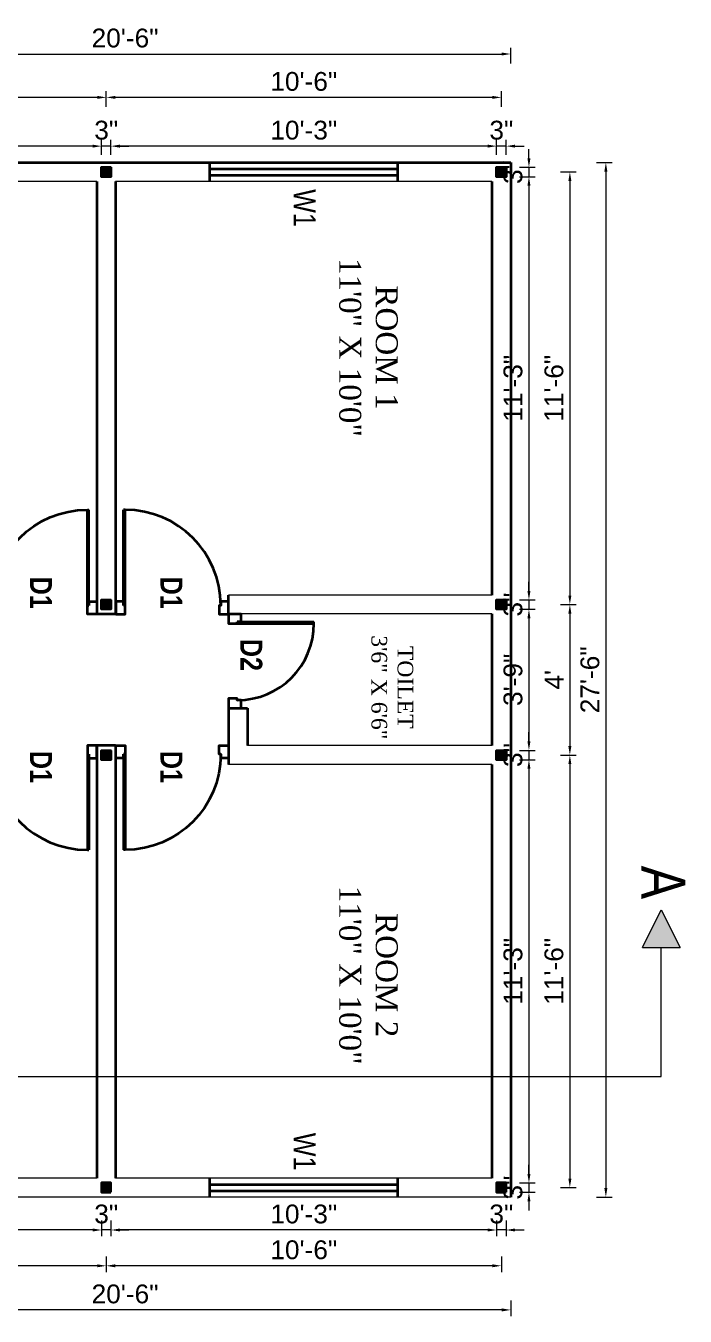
# Model space of a CAD drawing. Header units: inches. Extents: x 94889 to 364662, y -10661 to -3947.
# Drawn here: x 108711.8 to 108922.1, y -7924.2 to -7512.5 of the extents above; entities that cross this region are included whole.
import ezdxf

# ---------------------------------------------------------------- set-up
doc = ezdxf.new("R2010")
doc.units = ezdxf.units.IN
doc.header["$LTSCALE"] = 2
doc.header["$MEASUREMENT"] = 0
doc.header["$PDMODE"] = 34
doc.layers.get('0').update_dxf_attribs({"linetype": 'CONTINUOUS'})
doc.layers.get('DEFPOINTS').update_dxf_attribs({"color": 141, "linetype": 'CONTINUOUS'})
for name, color, linetype, lineweight in [('dimension', 160, 'CONTINUOUS', 15), ('door', 20, 'CONTINUOUS', 35), ('steps', 253, 'CONTINUOUS', 20)]:
    doc.layers.add(name, color=color, linetype=linetype, lineweight=lineweight)
doc.styles.add('Lettring Text', font='arial.ttf')
doc.styles.get("Standard").update_dxf_attribs({"font": 'ARIALN.TTF'})
doc.dimstyles.new('Copy of Standard', dxfattribs={"dimtxt": 6, "dimasz": 2.875, "dimexe": 2, "dimexo": 4, "dimgap": 2, "dimtad": 1, "dimdec": 0, "dimrnd": 1, "dimzin": 0, "dimdsep": 46, "dimlunit": 4, "dimtxsty": 'Lettring Text', "dimcen": 0.1, "dimclrd": 7, "dimclre": 7, "dimclrt": 7, "dimazin": 0, "dimtfac": 0.645, "dimtdec": 0, "dimtmove": 1, "dimatfit": 0, "dimfxl": 3, "dimfxlon": 1, "dimtfillclr": 256, "dimtolj": 1, "dimtzin": 0, "dimlwd": -1, "dimlwe": -1, "dimarcsym": 2})

# ---------------------------------------------------------------- blocks, each defined once
blk = doc.blocks.new("2.5' DOOR")
at = {"layer": 'door', "ltscale": 0.5}
for p, q in [((104171.42, -7702.85), (104171.42, -7678.35)), ((104171.92, -7678.35), (104171.42, -7678.35)), ((104171.92, -7702.85), (104171.92, -7678.35)), ((104171.42, -7701.6), (104171.42, -7702.85)), ((104171.92, -7702.85), (104171.42, -7702.85))]:
    blk.add_line(p, q, dxfattribs=at)
for points in [[(104171.42, -7701.6), (104168.92, -7701.6), (104168.92, -7705.6), (104171.92, -7705.6), (104171.92, -7702.85)], [(104196.42, -7701.6), (104196.42, -7702.85), (104195.92, -7702.85), (104195.92, -7705.6), (104198.92, -7705.6), (104198.92, -7701.6), (104196.42, -7701.6)]]:
    blk.add_lwpolyline(points, dxfattribs=at)
blk.add_arc((104171.92, -7702.85), 24.5, 0, 90, dxfattribs=at)
blk = doc.blocks.new("3' SINGLE DOOR")
at = {"layer": 'door', "ltscale": 0.5}
for p, q in [((104171.42, -7702.85), (104171.42, -7672.35)), ((104171.92, -7672.35), (104171.42, -7672.35)), ((104171.92, -7702.85), (104171.92, -7672.35)), ((104171.42, -7701.6), (104171.42, -7702.85)), ((104171.92, -7702.85), (104171.42, -7702.85))]:
    blk.add_line(p, q, dxfattribs=at)
for points in [[(104171.42, -7701.6), (104168.92, -7701.6), (104168.92, -7705.6), (104171.92, -7705.6), (104171.92, -7702.85)], [(104202.42, -7701.6), (104202.42, -7702.85), (104201.92, -7702.85), (104201.92, -7705.6), (104204.92, -7705.6), (104204.92, -7701.6), (104202.42, -7701.6)]]:
    blk.add_lwpolyline(points, dxfattribs=at)
blk.add_arc((104171.92, -7702.85), 30.5, 0, 90, dxfattribs=at)
blk = doc.blocks.new('*D753')
at = {"layer": 'DEFPOINTS', "color": 0, "ltscale": 0.3, "transparency": 16777216}
for p in [(108864.94, -7557.65), (108864.94, -7560.65), (108872.24, -7560.65)]:
    blk.add_point(p, dxfattribs=at)
at = {"layer": 'steps', "color": 7, "ltscale": 0.3, "transparency": 16777216}
for p, q in [((108872.24, -7554.78), (108872.24, -7551.9)), ((108869.24, -7557.65), (108874.24, -7557.65)), ((108872.24, -7557.65), (108872.24, -7560.65)), ((108869.24, -7560.65), (108874.24, -7560.65)), ((108872.24, -7563.53), (108872.24, -7566.4))]:
    blk.add_line(p, q, dxfattribs=at)
for points in [[(108871.76, -7554.78), (108872.72, -7554.78), (108872.24, -7557.65)], [(108871.76, -7563.53), (108872.72, -7563.53), (108872.24, -7560.65)]]:
    blk.add_solid(points, dxfattribs=at)
at = {"layer": 'steps', "color": 7, "ltscale": 0.3, "transparency": 16777216, "insert": (108867.17, -7559.15), "char_height": 6, "attachment_point": 5, "rotation": 90, "style": 'Lettring Text'}
blk.add_mtext('\\A1;3"', dxfattribs=at)
blk = doc.blocks.new('*D754')
at = {"layer": 'DEFPOINTS', "color": 0, "ltscale": 0.5, "transparency": 16777216}
for p in [(108864.94, -7560.65), (108864.94, -7695.65), (108872.24, -7695.65)]:
    blk.add_point(p, dxfattribs=at)
at = {"layer": 'steps', "color": 7, "ltscale": 0.5, "transparency": 16777216}
for p, q in [((108869.24, -7560.65), (108874.24, -7560.65)), ((108872.24, -7563.53), (108872.24, -7692.78)), ((108869.24, -7695.65), (108874.24, -7695.65))]:
    blk.add_line(p, q, dxfattribs=at)
for points in [[(108871.76, -7563.53), (108872.72, -7563.53), (108872.24, -7560.65)], [(108871.76, -7692.78), (108872.72, -7692.78), (108872.24, -7695.65)]]:
    blk.add_solid(points, dxfattribs=at)
at = {"layer": 'steps', "color": 7, "ltscale": 0.5, "transparency": 16777216, "insert": (108867.17, -7628.15), "char_height": 6, "attachment_point": 5, "rotation": 90, "style": 'Lettring Text'}
blk.add_mtext('\\A1;11\'-3"', dxfattribs=at)
blk = doc.blocks.new('*D755')
at = {"layer": 'DEFPOINTS', "color": 0, "ltscale": 0.5, "transparency": 16777216}
for p in [(108864.94, -7695.65), (108864.94, -7698.65), (108872.24, -7698.65)]:
    blk.add_point(p, dxfattribs=at)
at = {"layer": 'steps', "color": 7, "ltscale": 0.5, "transparency": 16777216}
for p, q in [((108872.24, -7692.78), (108872.24, -7689.9)), ((108869.24, -7695.65), (108874.24, -7695.65)), ((108872.24, -7695.65), (108872.24, -7698.65)), ((108869.24, -7698.65), (108874.24, -7698.65)), ((108872.24, -7701.53), (108872.24, -7704.4))]:
    blk.add_line(p, q, dxfattribs=at)
for points in [[(108871.76, -7692.78), (108872.72, -7692.78), (108872.24, -7695.65)], [(108871.76, -7701.53), (108872.72, -7701.53), (108872.24, -7698.65)]]:
    blk.add_solid(points, dxfattribs=at)
at = {"layer": 'steps', "color": 7, "ltscale": 0.5, "transparency": 16777216, "insert": (108867.17, -7697.15), "char_height": 6, "attachment_point": 5, "rotation": 90, "style": 'Lettring Text'}
blk.add_mtext('\\A1;3"', dxfattribs=at)
blk = doc.blocks.new('*D756')
at = {"layer": 'DEFPOINTS', "color": 0, "ltscale": 0.5, "transparency": 16777216}
for p in [(108864.94, -7698.65), (108864.94, -7743.65), (108872.24, -7743.65)]:
    blk.add_point(p, dxfattribs=at)
at = {"layer": 'steps', "color": 7, "ltscale": 0.5, "transparency": 16777216}
for p, q in [((108869.24, -7698.65), (108874.24, -7698.65)), ((108872.24, -7701.53), (108872.24, -7740.78)), ((108869.24, -7743.65), (108874.24, -7743.65))]:
    blk.add_line(p, q, dxfattribs=at)
for points in [[(108871.76, -7701.53), (108872.72, -7701.53), (108872.24, -7698.65)], [(108871.76, -7740.78), (108872.72, -7740.78), (108872.24, -7743.65)]]:
    blk.add_solid(points, dxfattribs=at)
at = {"layer": 'steps', "color": 7, "ltscale": 0.5, "transparency": 16777216, "insert": (108867.17, -7721.15), "char_height": 6, "attachment_point": 5, "rotation": 90, "style": 'Lettring Text'}
blk.add_mtext('\\A1;3\'-9"', dxfattribs=at)
blk = doc.blocks.new('*D757')
at = {"layer": 'DEFPOINTS', "color": 0, "ltscale": 0.5, "transparency": 16777216}
for p in [(108864.94, -7743.65), (108864.94, -7746.65), (108872.24, -7746.65)]:
    blk.add_point(p, dxfattribs=at)
at = {"layer": 'steps', "color": 7, "ltscale": 0.5, "transparency": 16777216}
for p, q in [((108872.24, -7740.78), (108872.24, -7737.9)), ((108869.24, -7743.65), (108874.24, -7743.65)), ((108869.24, -7746.65), (108874.24, -7746.65)), ((108872.24, -7743.65), (108872.24, -7746.65)), ((108872.24, -7749.53), (108872.24, -7752.4))]:
    blk.add_line(p, q, dxfattribs=at)
for points in [[(108871.76, -7740.78), (108872.72, -7740.78), (108872.24, -7743.65)], [(108871.76, -7749.53), (108872.72, -7749.53), (108872.24, -7746.65)]]:
    blk.add_solid(points, dxfattribs=at)
at = {"layer": 'steps', "color": 7, "ltscale": 0.5, "transparency": 16777216, "insert": (108867.17, -7745.15), "char_height": 6, "attachment_point": 5, "rotation": 90, "style": 'Lettring Text'}
blk.add_mtext('\\A1;3"', dxfattribs=at)
blk = doc.blocks.new('*D758')
at = {"layer": 'DEFPOINTS', "color": 0, "ltscale": 0.5, "transparency": 16777216}
for p in [(108864.94, -7746.65), (108864.94, -7881.65), (108872.24, -7881.65)]:
    blk.add_point(p, dxfattribs=at)
at = {"layer": 'steps', "color": 7, "ltscale": 0.5, "transparency": 16777216}
for p, q in [((108869.24, -7746.65), (108874.24, -7746.65)), ((108872.24, -7749.53), (108872.24, -7878.78)), ((108869.24, -7881.65), (108874.24, -7881.65))]:
    blk.add_line(p, q, dxfattribs=at)
for points in [[(108871.76, -7749.53), (108872.72, -7749.53), (108872.24, -7746.65)], [(108871.76, -7878.78), (108872.72, -7878.78), (108872.24, -7881.65)]]:
    blk.add_solid(points, dxfattribs=at)
at = {"layer": 'steps', "color": 7, "ltscale": 0.5, "transparency": 16777216, "insert": (108867.17, -7814.15), "char_height": 6, "attachment_point": 5, "rotation": 90, "style": 'Lettring Text'}
blk.add_mtext('\\A1;11\'-3"', dxfattribs=at)
blk = doc.blocks.new('*D759')
at = {"layer": 'DEFPOINTS', "color": 0, "ltscale": 0.5, "transparency": 16777216}
for p in [(108864.94, -7881.65), (108864.94, -7884.65), (108872.24, -7884.65)]:
    blk.add_point(p, dxfattribs=at)
at = {"layer": 'steps', "color": 7, "ltscale": 0.5, "transparency": 16777216}
for p, q in [((108872.24, -7878.78), (108872.24, -7875.9)), ((108869.24, -7881.65), (108874.24, -7881.65)), ((108872.24, -7881.65), (108872.24, -7884.65)), ((108869.24, -7884.65), (108874.24, -7884.65)), ((108872.24, -7887.53), (108872.24, -7890.4))]:
    blk.add_line(p, q, dxfattribs=at)
for points in [[(108871.76, -7878.78), (108872.72, -7878.78), (108872.24, -7881.65)], [(108871.76, -7887.53), (108872.72, -7887.53), (108872.24, -7884.65)]]:
    blk.add_solid(points, dxfattribs=at)
at = {"layer": 'steps', "color": 7, "ltscale": 0.5, "transparency": 16777216, "insert": (108867.17, -7883.15), "char_height": 6, "attachment_point": 5, "rotation": 90, "style": 'Lettring Text'}
blk.add_mtext('\\A1;3"', dxfattribs=at)
blk = doc.blocks.new('*D760')
at = {"layer": 'DEFPOINTS', "color": 0, "ltscale": 0.5, "transparency": 16777216}
for p in [(108863.44, -7559.15), (108863.44, -7697.15), (108885.29, -7697.15)]:
    blk.add_point(p, dxfattribs=at)
at = {"layer": 'steps', "color": 7, "ltscale": 0.5, "transparency": 16777216}
for p, q in [((108882.29, -7559.15), (108887.29, -7559.15)), ((108885.29, -7562.03), (108885.29, -7694.28)), ((108882.29, -7697.15), (108887.29, -7697.15))]:
    blk.add_line(p, q, dxfattribs=at)
for points in [[(108884.81, -7562.03), (108885.77, -7562.03), (108885.29, -7559.15)], [(108884.81, -7694.28), (108885.77, -7694.28), (108885.29, -7697.15)]]:
    blk.add_solid(points, dxfattribs=at)
at = {"layer": 'steps', "color": 7, "ltscale": 0.5, "transparency": 16777216, "insert": (108880.23, -7628.15), "char_height": 6, "attachment_point": 5, "rotation": 90, "style": 'Lettring Text'}
blk.add_mtext('\\A1;11\'-6"', dxfattribs=at)
blk = doc.blocks.new('*D761')
at = {"layer": 'DEFPOINTS', "color": 0, "ltscale": 0.5, "transparency": 16777216}
for p in [(108863.44, -7697.15), (108863.44, -7745.15), (108885.29, -7745.15)]:
    blk.add_point(p, dxfattribs=at)
at = {"layer": 'steps', "color": 7, "ltscale": 0.5, "transparency": 16777216}
for p, q in [((108882.29, -7697.15), (108887.29, -7697.15)), ((108885.29, -7700.03), (108885.29, -7742.28)), ((108882.29, -7745.15), (108887.29, -7745.15))]:
    blk.add_line(p, q, dxfattribs=at)
for points in [[(108884.81, -7700.03), (108885.77, -7700.03), (108885.29, -7697.15)], [(108884.81, -7742.28), (108885.77, -7742.28), (108885.29, -7745.15)]]:
    blk.add_solid(points, dxfattribs=at)
at = {"layer": 'steps', "color": 7, "ltscale": 0.5, "transparency": 16777216, "insert": (108880.29, -7721.15), "char_height": 6, "attachment_point": 5, "rotation": 90, "style": 'Lettring Text'}
blk.add_mtext("\\A1;4'", dxfattribs=at)
blk = doc.blocks.new('*D762')
at = {"layer": 'DEFPOINTS', "color": 0, "ltscale": 0.5, "transparency": 16777216}
for p in [(108863.44, -7745.15), (108863.44, -7883.15), (108885.29, -7883.15)]:
    blk.add_point(p, dxfattribs=at)
at = {"layer": 'steps', "color": 7, "ltscale": 0.5, "transparency": 16777216}
for p, q in [((108882.29, -7745.15), (108887.29, -7745.15)), ((108885.29, -7748.03), (108885.29, -7880.28)), ((108882.29, -7883.15), (108887.29, -7883.15))]:
    blk.add_line(p, q, dxfattribs=at)
for points in [[(108884.81, -7748.03), (108885.77, -7748.03), (108885.29, -7745.15)], [(108884.81, -7880.28), (108885.77, -7880.28), (108885.29, -7883.15)]]:
    blk.add_solid(points, dxfattribs=at)
at = {"layer": 'steps', "color": 7, "ltscale": 0.5, "transparency": 16777216, "insert": (108880.23, -7814.15), "char_height": 6, "attachment_point": 5, "rotation": 90, "style": 'Lettring Text'}
blk.add_mtext('\\A1;11\'-6"', dxfattribs=at)
blk = doc.blocks.new('*D763')
at = {"layer": 'DEFPOINTS', "color": 0, "ltscale": 0.5, "transparency": 16777216}
for p in [(108866.44, -7556.15), (108866.44, -7886.15), (108896.77, -7886.15)]:
    blk.add_point(p, dxfattribs=at)
at = {"layer": 'steps', "color": 7, "ltscale": 0.5, "transparency": 16777216}
for p, q in [((108893.77, -7556.15), (108898.77, -7556.15)), ((108896.77, -7559.03), (108896.77, -7883.28)), ((108893.77, -7886.15), (108898.77, -7886.15))]:
    blk.add_line(p, q, dxfattribs=at)
for points in [[(108896.29, -7559.03), (108897.25, -7559.03), (108896.77, -7556.15)], [(108896.29, -7883.28), (108897.25, -7883.28), (108896.77, -7886.15)]]:
    blk.add_solid(points, dxfattribs=at)
at = {"layer": 'steps', "color": 7, "ltscale": 0.5, "transparency": 16777216, "insert": (108891.71, -7721.15), "char_height": 6, "attachment_point": 5, "rotation": 90, "style": 'Lettring Text'}
blk.add_mtext('\\A1;27\'-6"', dxfattribs=at)
blk = doc.blocks.new('*D775')
at = {"layer": 'DEFPOINTS', "color": 0, "ltscale": 0.3, "transparency": 16777216}
for p in [(108861.94, -7550.9), (108861.94, -7557.65), (108864.94, -7557.65)]:
    blk.add_point(p, dxfattribs=at)
at = {"layer": 'steps', "color": 7, "ltscale": 0.3, "transparency": 16777216}
for p, q in [((108861.94, -7553.65), (108861.94, -7548.9)), ((108864.94, -7553.65), (108864.94, -7548.9)), ((108859.07, -7550.9), (108856.19, -7550.9)), ((108864.94, -7550.9), (108861.94, -7550.9)), ((108867.82, -7550.9), (108870.69, -7550.9))]:
    blk.add_line(p, q, dxfattribs=at)
for points in [[(108859.07, -7550.42), (108859.07, -7551.38), (108861.94, -7550.9)], [(108867.82, -7550.42), (108867.82, -7551.38), (108864.94, -7550.9)]]:
    blk.add_solid(points, dxfattribs=at)
at = {"layer": 'steps', "color": 7, "ltscale": 0.3, "transparency": 16777216, "insert": (108863.44, -7545.84), "char_height": 6, "attachment_point": 5, "style": 'Lettring Text'}
blk.add_mtext('\\A1;3"', dxfattribs=at)
blk = doc.blocks.new('*D776')
at = {"layer": 'DEFPOINTS', "color": 0, "ltscale": 0.5, "transparency": 16777216}
for p in [(108738.94, -7550.9), (108738.94, -7557.65), (108861.94, -7557.65)]:
    blk.add_point(p, dxfattribs=at)
at = {"layer": 'steps', "color": 7, "ltscale": 0.5, "transparency": 16777216}
for p, q in [((108738.94, -7553.65), (108738.94, -7548.9)), ((108861.94, -7553.65), (108861.94, -7548.9)), ((108859.07, -7550.9), (108741.82, -7550.9))]:
    blk.add_line(p, q, dxfattribs=at)
for points in [[(108741.82, -7550.42), (108741.82, -7551.38), (108738.94, -7550.9)], [(108859.07, -7550.42), (108859.07, -7551.38), (108861.94, -7550.9)]]:
    blk.add_solid(points, dxfattribs=at)
at = {"layer": 'steps', "color": 7, "ltscale": 0.5, "transparency": 16777216, "insert": (108800.44, -7545.84), "char_height": 6, "attachment_point": 5, "style": 'Lettring Text'}
blk.add_mtext('\\A1;10\'-3"', dxfattribs=at)
blk = doc.blocks.new('*D777')
at = {"layer": 'DEFPOINTS', "color": 0, "ltscale": 0.5, "transparency": 16777216}
for p in [(108735.94, -7550.9), (108735.94, -7557.65), (108738.94, -7557.65)]:
    blk.add_point(p, dxfattribs=at)
at = {"layer": 'steps', "color": 7, "ltscale": 0.5, "transparency": 16777216}
for p, q in [((108735.94, -7553.65), (108735.94, -7548.9)), ((108738.94, -7553.65), (108738.94, -7548.9)), ((108733.07, -7550.9), (108730.19, -7550.9)), ((108738.94, -7550.9), (108735.94, -7550.9)), ((108741.82, -7550.9), (108744.69, -7550.9))]:
    blk.add_line(p, q, dxfattribs=at)
for points in [[(108733.07, -7550.42), (108733.07, -7551.38), (108735.94, -7550.9)], [(108741.82, -7550.42), (108741.82, -7551.38), (108738.94, -7550.9)]]:
    blk.add_solid(points, dxfattribs=at)
at = {"layer": 'steps', "color": 7, "ltscale": 0.5, "transparency": 16777216, "insert": (108737.44, -7545.84), "char_height": 6, "attachment_point": 5, "style": 'Lettring Text'}
blk.add_mtext('\\A1;3"', dxfattribs=at)
blk = doc.blocks.new('*D778')
at = {"layer": 'DEFPOINTS', "color": 0, "ltscale": 0.5, "transparency": 16777216}
for p in [(108624.94, -7550.9), (108624.94, -7557.65), (108735.94, -7557.65)]:
    blk.add_point(p, dxfattribs=at)
at = {"layer": 'steps', "color": 7, "ltscale": 0.5, "transparency": 16777216}
for p, q in [((108624.94, -7553.65), (108624.94, -7548.9)), ((108735.94, -7553.65), (108735.94, -7548.9)), ((108733.07, -7550.9), (108627.82, -7550.9))]:
    blk.add_line(p, q, dxfattribs=at)
for points in [[(108627.82, -7550.42), (108627.82, -7551.38), (108624.94, -7550.9)], [(108733.07, -7550.42), (108733.07, -7551.38), (108735.94, -7550.9)]]:
    blk.add_solid(points, dxfattribs=at)
at = {"layer": 'steps', "color": 7, "ltscale": 0.5, "transparency": 16777216, "insert": (108680.44, -7545.84), "char_height": 6, "attachment_point": 5, "style": 'Lettring Text'}
blk.add_mtext('\\A1;9\'-3"', dxfattribs=at)
blk = doc.blocks.new('*D780')
at = {"layer": 'DEFPOINTS', "color": 0, "ltscale": 0.5, "transparency": 16777216}
for p in [(108737.44, -7535.35), (108737.44, -7559.15), (108863.44, -7559.15)]:
    blk.add_point(p, dxfattribs=at)
at = {"layer": 'steps', "color": 7, "ltscale": 0.5, "transparency": 16777216}
for p, q in [((108737.44, -7538.35), (108737.44, -7533.35)), ((108860.57, -7535.35), (108740.32, -7535.35)), ((108863.44, -7538.35), (108863.44, -7533.35))]:
    blk.add_line(p, q, dxfattribs=at)
for points in [[(108740.32, -7534.87), (108740.32, -7535.83), (108737.44, -7535.35)], [(108860.57, -7534.87), (108860.57, -7535.83), (108863.44, -7535.35)]]:
    blk.add_solid(points, dxfattribs=at)
at = {"layer": 'steps', "color": 7, "ltscale": 0.5, "transparency": 16777216, "insert": (108800.44, -7530.29), "char_height": 6, "attachment_point": 5, "style": 'Lettring Text'}
blk.add_mtext('\\A1;10\'-6"', dxfattribs=at)
blk = doc.blocks.new('*D781')
at = {"layer": 'DEFPOINTS', "color": 0, "ltscale": 0.5, "transparency": 16777216}
for p in [(108623.44, -7535.35), (108623.44, -7559.15), (108737.44, -7559.15)]:
    blk.add_point(p, dxfattribs=at)
at = {"layer": 'steps', "color": 7, "ltscale": 0.5, "transparency": 16777216}
for p, q in [((108623.44, -7538.35), (108623.44, -7533.35)), ((108734.57, -7535.35), (108626.32, -7535.35)), ((108737.44, -7538.35), (108737.44, -7533.35))]:
    blk.add_line(p, q, dxfattribs=at)
for points in [[(108626.32, -7534.87), (108626.32, -7535.83), (108623.44, -7535.35)], [(108734.57, -7534.87), (108734.57, -7535.83), (108737.44, -7535.35)]]:
    blk.add_solid(points, dxfattribs=at)
at = {"layer": 'steps', "color": 7, "ltscale": 0.5, "transparency": 16777216, "insert": (108680.44, -7530.29), "char_height": 6, "attachment_point": 5, "style": 'Lettring Text'}
blk.add_mtext('\\A1;9\'-6"', dxfattribs=at)
blk = doc.blocks.new('*D782')
at = {"layer": 'DEFPOINTS', "color": 0, "ltscale": 0.5, "transparency": 16777216}
for p in [(108866.44, -7521.51), (108620.44, -7556.15), (108866.44, -7556.15)]:
    blk.add_point(p, dxfattribs=at)
at = {"layer": 'steps', "color": 7, "ltscale": 0.5, "transparency": 16777216}
for p, q in [((108620.44, -7524.51), (108620.44, -7519.51)), ((108866.44, -7524.51), (108866.44, -7519.51)), ((108623.32, -7521.51), (108863.57, -7521.51))]:
    blk.add_line(p, q, dxfattribs=at)
for points in [[(108623.32, -7521.04), (108623.32, -7521.99), (108620.44, -7521.51)], [(108863.57, -7521.04), (108863.57, -7521.99), (108866.44, -7521.51)]]:
    blk.add_solid(points, dxfattribs=at)
at = {"layer": 'steps', "color": 7, "ltscale": 0.5, "transparency": 16777216, "insert": (108743.44, -7516.45), "char_height": 6, "attachment_point": 5, "style": 'Lettring Text'}
blk.add_mtext('\\A1;20\'-6"', dxfattribs=at)
blk = doc.blocks.new('*D783')
at = {"layer": 'DEFPOINTS', "color": 0, "ltscale": 0.5, "transparency": 16777216}
for p in [(108861.94, -7884.65), (108864.94, -7884.65), (108861.94, -7896.67)]:
    blk.add_point(p, dxfattribs=at)
at = {"layer": 'steps', "color": 7, "ltscale": 0.5, "transparency": 16777216}
for p, q in [((108861.94, -7893.67), (108861.94, -7898.67)), ((108864.94, -7893.67), (108864.94, -7898.67)), ((108859.07, -7896.67), (108856.19, -7896.67)), ((108864.94, -7896.67), (108861.94, -7896.67)), ((108867.82, -7896.67), (108870.69, -7896.67))]:
    blk.add_line(p, q, dxfattribs=at)
for points in [[(108859.07, -7896.19), (108859.07, -7897.15), (108861.94, -7896.67)], [(108867.82, -7896.19), (108867.82, -7897.15), (108864.94, -7896.67)]]:
    blk.add_solid(points, dxfattribs=at)
at = {"layer": 'steps', "color": 7, "ltscale": 0.5, "transparency": 16777216, "insert": (108863.44, -7891.6), "char_height": 6, "attachment_point": 5, "style": 'Lettring Text'}
blk.add_mtext('\\A1;3"', dxfattribs=at)
blk = doc.blocks.new('*D784')
at = {"layer": 'DEFPOINTS', "color": 0, "ltscale": 0.5, "transparency": 16777216}
for p in [(108738.94, -7884.65), (108861.94, -7884.65), (108738.94, -7896.67)]:
    blk.add_point(p, dxfattribs=at)
at = {"layer": 'steps', "color": 7, "ltscale": 0.5, "transparency": 16777216}
for p, q in [((108738.94, -7893.67), (108738.94, -7898.67)), ((108861.94, -7893.67), (108861.94, -7898.67)), ((108859.07, -7896.67), (108741.82, -7896.67))]:
    blk.add_line(p, q, dxfattribs=at)
for points in [[(108741.82, -7896.19), (108741.82, -7897.15), (108738.94, -7896.67)], [(108859.07, -7896.19), (108859.07, -7897.15), (108861.94, -7896.67)]]:
    blk.add_solid(points, dxfattribs=at)
at = {"layer": 'steps', "color": 7, "ltscale": 0.5, "transparency": 16777216, "insert": (108800.44, -7891.6), "char_height": 6, "attachment_point": 5, "style": 'Lettring Text'}
blk.add_mtext('\\A1;10\'-3"', dxfattribs=at)
blk = doc.blocks.new('*D785')
at = {"layer": 'DEFPOINTS', "color": 0, "ltscale": 0.5, "transparency": 16777216}
for p in [(108735.94, -7884.65), (108738.94, -7884.65), (108735.94, -7896.67)]:
    blk.add_point(p, dxfattribs=at)
at = {"layer": 'steps', "color": 7, "ltscale": 0.5, "transparency": 16777216}
for p, q in [((108735.94, -7893.67), (108735.94, -7898.67)), ((108738.94, -7893.67), (108738.94, -7898.67)), ((108733.07, -7896.67), (108730.19, -7896.67)), ((108738.94, -7896.67), (108735.94, -7896.67)), ((108741.82, -7896.67), (108744.69, -7896.67))]:
    blk.add_line(p, q, dxfattribs=at)
for points in [[(108733.07, -7896.19), (108733.07, -7897.15), (108735.94, -7896.67)], [(108741.82, -7896.19), (108741.82, -7897.15), (108738.94, -7896.67)]]:
    blk.add_solid(points, dxfattribs=at)
at = {"layer": 'steps', "color": 7, "ltscale": 0.5, "transparency": 16777216, "insert": (108737.44, -7891.6), "char_height": 6, "attachment_point": 5, "style": 'Lettring Text'}
blk.add_mtext('\\A1;3"', dxfattribs=at)
blk = doc.blocks.new('*D786')
at = {"layer": 'DEFPOINTS', "color": 0, "ltscale": 0.5, "transparency": 16777216}
for p in [(108624.94, -7884.65), (108735.94, -7884.65), (108624.94, -7896.67)]:
    blk.add_point(p, dxfattribs=at)
at = {"layer": 'steps', "color": 7, "ltscale": 0.5, "transparency": 16777216}
for p, q in [((108624.94, -7893.67), (108624.94, -7898.67)), ((108735.94, -7893.67), (108735.94, -7898.67)), ((108733.07, -7896.67), (108627.82, -7896.67))]:
    blk.add_line(p, q, dxfattribs=at)
for points in [[(108627.82, -7896.19), (108627.82, -7897.15), (108624.94, -7896.67)], [(108733.07, -7896.19), (108733.07, -7897.15), (108735.94, -7896.67)]]:
    blk.add_solid(points, dxfattribs=at)
at = {"layer": 'steps', "color": 7, "ltscale": 0.5, "transparency": 16777216, "insert": (108680.44, -7891.6), "char_height": 6, "attachment_point": 5, "style": 'Lettring Text'}
blk.add_mtext('\\A1;9\'-3"', dxfattribs=at)
blk = doc.blocks.new('*D788')
at = {"layer": 'DEFPOINTS', "color": 0, "ltscale": 0.5, "transparency": 16777216}
for p in [(108737.44, -7883.15), (108863.44, -7883.15), (108737.44, -7908.09)]:
    blk.add_point(p, dxfattribs=at)
at = {"layer": 'steps', "color": 7, "ltscale": 0.5, "transparency": 16777216}
for p, q in [((108737.44, -7905.09), (108737.44, -7910.09)), ((108863.44, -7905.09), (108863.44, -7910.09)), ((108860.57, -7908.09), (108740.32, -7908.09))]:
    blk.add_line(p, q, dxfattribs=at)
for points in [[(108740.32, -7907.61), (108740.32, -7908.57), (108737.44, -7908.09)], [(108860.57, -7907.61), (108860.57, -7908.57), (108863.44, -7908.09)]]:
    blk.add_solid(points, dxfattribs=at)
at = {"layer": 'steps', "color": 7, "ltscale": 0.5, "transparency": 16777216, "insert": (108800.44, -7903.02), "char_height": 6, "attachment_point": 5, "style": 'Lettring Text'}
blk.add_mtext('\\A1;10\'-6"', dxfattribs=at)
blk = doc.blocks.new('*D789')
at = {"layer": 'DEFPOINTS', "color": 0, "ltscale": 0.5, "transparency": 16777216}
for p in [(108623.44, -7883.15), (108737.44, -7883.15), (108623.44, -7908.09)]:
    blk.add_point(p, dxfattribs=at)
at = {"layer": 'steps', "color": 7, "ltscale": 0.5, "transparency": 16777216}
for p, q in [((108623.44, -7905.09), (108623.44, -7910.09)), ((108737.44, -7905.09), (108737.44, -7910.09)), ((108734.57, -7908.09), (108626.32, -7908.09))]:
    blk.add_line(p, q, dxfattribs=at)
for points in [[(108626.32, -7907.61), (108626.32, -7908.57), (108623.44, -7908.09)], [(108734.57, -7907.61), (108734.57, -7908.57), (108737.44, -7908.09)]]:
    blk.add_solid(points, dxfattribs=at)
at = {"layer": 'steps', "color": 7, "ltscale": 0.5, "transparency": 16777216, "insert": (108680.44, -7903.02), "char_height": 6, "attachment_point": 5, "style": 'Lettring Text'}
blk.add_mtext('\\A1;9\'-6"', dxfattribs=at)
blk = doc.blocks.new('*D790')
at = {"layer": 'DEFPOINTS', "color": 0, "ltscale": 0.5, "transparency": 16777216}
for p in [(108620.44, -7886.15), (108866.44, -7886.15), (108620.44, -7922.17)]:
    blk.add_point(p, dxfattribs=at)
at = {"layer": 'steps', "color": 7, "ltscale": 0.5, "transparency": 16777216}
for p, q in [((108620.44, -7919.17), (108620.44, -7924.17)), ((108866.44, -7919.17), (108866.44, -7924.17)), ((108863.57, -7922.17), (108623.32, -7922.17))]:
    blk.add_line(p, q, dxfattribs=at)
for points in [[(108623.32, -7921.69), (108623.32, -7922.65), (108620.44, -7922.17)], [(108863.57, -7921.69), (108863.57, -7922.65), (108866.44, -7922.17)]]:
    blk.add_solid(points, dxfattribs=at)
at = {"layer": 'steps', "color": 7, "ltscale": 0.5, "transparency": 16777216, "insert": (108743.44, -7917.1), "char_height": 6, "attachment_point": 5, "style": 'Lettring Text'}
blk.add_mtext('\\A1;20\'-6"', dxfattribs=at)

msp = doc.modelspace()

# ---------------------------------------------------------------- hatches: boundary and pattern name
at = {"linetype": 'ByBlock', "lineweight": 5}
msp.add_hatch(color=7, dxfattribs=at).paths.add_polyline_path([(108914.44, -7794.54), (108908.44, -7806.54), (108920.44, -7806.54)])
at = {"layer": 'door', "ltscale": 0.5}
h = msp.add_hatch(dxfattribs=at)
h.set_pattern_fill('ANSI31', color=256, angle=-90)
h.set_pattern_definition([(315, (116143.2273, 96465.76462), (0.08838834765, 0.08838834765), [])])
h.paths.add_polyline_path([(108738.94, -7557.65), (108738.94, -7560.65), (108735.94, -7560.65), (108735.94, -7557.65)])
h = msp.add_hatch(dxfattribs=at)
h.set_pattern_fill('ANSI31', color=256, angle=-90)
h.set_pattern_definition([(315, (116269.2273, 96465.76462), (0.08838834765, 0.08838834765), [])])
h.paths.add_polyline_path([(108864.94, -7557.65), (108864.94, -7560.65), (108861.94, -7560.65), (108861.94, -7557.65)])
h = msp.add_hatch(dxfattribs=at)
h.set_pattern_fill('ANSI31', color=256, angle=-90)
h.set_pattern_definition([(315, (116143.2273, 96327.76462), (0.08838834765, 0.08838834765), [])])
h.paths.add_polyline_path([(108738.94, -7695.65), (108738.94, -7698.65), (108735.94, -7698.65), (108735.94, -7695.65)])
h = msp.add_hatch(dxfattribs=at)
h.set_pattern_fill('ANSI31', color=256, angle=-90)
h.set_pattern_definition([(315, (116269.2273, 96327.76462), (0.08838834765, 0.08838834765), [])])
h.paths.add_polyline_path([(108864.94, -7695.65), (108864.94, -7698.65), (108861.94, -7698.65), (108861.94, -7695.65)])
h = msp.add_hatch(dxfattribs=at)
h.set_pattern_fill('ANSI31', color=256, angle=-90)
h.set_pattern_definition([(315, (116143.2273, 96279.76462), (0.08838834765, 0.08838834765), [])])
h.paths.add_polyline_path([(108738.94, -7743.65), (108738.94, -7746.65), (108735.94, -7746.65), (108735.94, -7743.65)])
h = msp.add_hatch(dxfattribs=at)
h.set_pattern_fill('ANSI31', color=256, angle=-90)
h.set_pattern_definition([(315, (116269.2273, 96279.76462), (0.08838834765, 0.08838834765), [])])
h.paths.add_polyline_path([(108864.94, -7743.65), (108864.94, -7746.65), (108861.94, -7746.65), (108861.94, -7743.65)])
h = msp.add_hatch(dxfattribs=at)
h.set_pattern_fill('ANSI31', color=256, angle=-90)
h.set_pattern_definition([(315, (116143.2273, 96141.76462), (0.08838834765, 0.08838834765), [])])
h.paths.add_polyline_path([(108738.94, -7881.65), (108738.94, -7884.65), (108735.94, -7884.65), (108735.94, -7881.65)])
h = msp.add_hatch(dxfattribs=at)
h.set_pattern_fill('ANSI31', color=256, angle=-90)
h.set_pattern_definition([(315, (116269.2273, 96141.76462), (0.08838834765, 0.08838834765), [])])
h.paths.add_polyline_path([(108864.94, -7881.65), (108864.94, -7884.65), (108861.94, -7884.65), (108861.94, -7881.65)])

# ---------------------------------------------------------------- linework, layer by layer
at = {"color": 7, "linetype": 'ByBlock', "lineweight": 5}
for p, q in [((108908.44, -7806.54), (108914.44, -7794.54)), ((108914.44, -7794.54), (108920.44, -7806.54)), ((108908.44, -7806.54), (108920.44, -7806.54)), ((108914.44, -7847.71), (108914.44, -7806.54)), ((108572.44, -7847.71), (108914.44, -7847.71))]:
    msp.add_line(p, q, dxfattribs=at)
at = {"layer": 'dimension', "ltscale": 7}
for p, q in [((108734.44, -7562.15), (108626.44, -7562.15)), ((108860.44, -7562.15), (108740.44, -7562.15)), ((108860.44, -7694.15), (108776.44, -7694.15)), ((108860.44, -7700.15), (108776.44, -7700.15)), ((108860.44, -7742.15), (108782.44, -7742.15)), ((108860.44, -7748.15), (108776.44, -7748.15)), ((108734.44, -7880.15), (108626.44, -7880.15)), ((108860.44, -7880.15), (108740.44, -7880.15)), ((108866.44, -7886.15), (108620.44, -7886.15))]:
    msp.add_line(p, q, dxfattribs=at)
at = {"layer": 'door', "ltscale": 0.5}
for p, q in [((108620.44, -7556.15), (108866.44, -7556.15)), ((108770.44, -7562.15), (108770.44, -7556.15)), ((108830.44, -7562.15), (108830.44, -7556.15)), ((108866.44, -7556.15), (108866.44, -7886.15)), ((108770.44, -7558.15), (108830.44, -7558.15)), ((108770.44, -7560.15), (108830.44, -7560.15)), ((108734.44, -7562.15), (108734.44, -7700.15)), ((108740.44, -7562.15), (108740.44, -7700.15)), ((108860.44, -7562.15), (108860.44, -7694.15)), ((108776.44, -7700.15), (108776.44, -7694.15)), ((108734.44, -7700.15), (108740.44, -7700.15)), ((108860.44, -7700.15), (108860.44, -7742.15)), ((108776.44, -7730.15), (108776.44, -7742.15)), ((108776.44, -7730.15), (108782.44, -7730.15)), ((108782.44, -7730.15), (108782.44, -7742.15)), ((108734.44, -7742.15), (108734.44, -7880.15)), ((108740.44, -7742.15), (108734.44, -7742.15)), ((108740.44, -7742.15), (108740.44, -7880.15)), ((108776.44, -7742.15), (108776.44, -7748.15)), ((108860.44, -7748.15), (108860.44, -7880.15)), ((108770.44, -7886.15), (108770.44, -7880.15)), ((108770.44, -7882.15), (108830.44, -7882.15)), ((108830.44, -7886.15), (108830.44, -7880.15)), ((108770.44, -7884.15), (108830.44, -7884.15))]:
    msp.add_line(p, q, dxfattribs=at)
for points in [[(108738.94, -7557.65), (108738.94, -7560.65), (108735.94, -7560.65), (108735.94, -7557.65)], [(108864.94, -7557.65), (108864.94, -7560.65), (108861.94, -7560.65), (108861.94, -7557.65)], [(108738.94, -7695.65), (108738.94, -7698.65), (108735.94, -7698.65), (108735.94, -7695.65)], [(108864.94, -7695.65), (108864.94, -7698.65), (108861.94, -7698.65), (108861.94, -7695.65)], [(108738.94, -7743.65), (108738.94, -7746.65), (108735.94, -7746.65), (108735.94, -7743.65)], [(108864.94, -7743.65), (108864.94, -7746.65), (108861.94, -7746.65), (108861.94, -7743.65)], [(108738.94, -7884.65), (108738.94, -7881.65), (108735.94, -7881.65), (108735.94, -7884.65)], [(108864.94, -7884.65), (108864.94, -7881.65), (108861.94, -7881.65), (108861.94, -7884.65)]]:
    msp.add_lwpolyline(points, close=True, dxfattribs=at)

# ---------------------------------------------------------------- block references
at = {"layer": 'door', "xscale": -1}
msp.add_blockref("3' SINGLE DOOR", (212903.36, 5.44), dxfattribs=at)
at = {"layer": 'door'}
msp.add_blockref("3' SINGLE DOOR", (4571.53, 5.44), dxfattribs=at)
for name, p, rotation in [("2.5' DOOR", (116482.04, 96468.76), 270), ("3' SINGLE DOOR", (212903.36, -15447.75), 180)]:
    msp.add_blockref(name, p, dxfattribs=dict(at, rotation=rotation))
at = {"layer": 'door', "xscale": -1, "rotation": 180}
msp.add_blockref("3' SINGLE DOOR", (4571.53, -15447.75), dxfattribs=at)

# ---------------------------------------------------------------- texts
at = {"color": 7, "linetype": 'ByBlock', "lineweight": 5, "insert": (108922.06, -7780.44), "char_height": 14, "width": 26.5803, "attachment_point": 1, "rotation": 270}
msp.add_mtext('A', dxfattribs=at)
at = {"layer": 'steps', "color": 7, "ltscale": 0.3, "width": 55.268, "rotation": 270}
for s, insert, char_height, attachment_point in [('W1', (108804.24, -7570.64), 7, 2), ('{\\fTimes New Roman|b0|i0|c0|p18;ROOM 1\\P11\'0" X 10\'0"}', (108830.41, -7615.13), 7, 2), ('{\\fTechnic|b1|i0|c2|p2;D1}', (108713.14, -7693.37), 7, 8), ('{\\fTechnic|b1|i0|c2|p2;D1}', (108761.74, -7693.37), 7, 2), ('{\\fTechnic|b1|i0|c2|p2;D2}', (108787.2, -7713.21), 7, 2), ('{\\fTimes New Roman|b0|i0|c0|p18;TOILET\\P3\'6" X 6\'6"}', (108835.35, -7723.55), 5, 2), ('{\\fTechnic|b1|i0|c2|p2;D1}', (108713.14, -7748.94), 7, 8), ('{\\fTechnic|b1|i0|c2|p2;D1}', (108761.74, -7748.94), 7, 2), ('{\\fTimes New Roman|b0|i0|c0|p18;ROOM 2\\P11\'0" X 10\'0"}', (108830.41, -7815.37), 7, 2), ('W1', (108804.24, -7871.66), 7, 2)]:
    msp.add_mtext(s, dxfattribs=dict(at, insert=insert, char_height=char_height, attachment_point=attachment_point))

# ---------------------------------------------------------------- dimensions: what is measured, and where the dimension line sits
at = {"layer": 'steps', "ltscale": 0.5}
for base, p1, p2, picture, middle in [((108866.44, -7521.51), (108620.44, -7556.15), (108866.44, -7556.15), '*D782', (108743.44, -7516.45)), ((108623.44, -7535.35), (108737.44, -7559.15), (108623.44, -7559.15), '*D781', (108680.44, -7530.29)), ((108737.44, -7535.35), (108863.44, -7559.15), (108737.44, -7559.15), '*D780', (108800.44, -7530.29)), ((108624.94, -7550.9), (108735.94, -7557.65), (108624.94, -7557.65), '*D778', (108680.44, -7545.84)), ((108738.94, -7550.9), (108861.94, -7557.65), (108738.94, -7557.65), '*D776', (108800.44, -7545.84)), ((108623.44, -7908.09), (108737.44, -7883.15), (108623.44, -7883.15), '*D789', (108680.44, -7903.02)), ((108737.44, -7908.09), (108863.44, -7883.15), (108737.44, -7883.15), '*D788', (108800.44, -7903.02)), ((108620.44, -7922.17), (108866.44, -7886.15), (108620.44, -7886.15), '*D790', (108743.44, -7917.1)), ((108624.94, -7896.67), (108735.94, -7884.65), (108624.94, -7884.65), '*D786', (108680.44, -7891.6)), ((108738.94, -7896.67), (108861.94, -7884.65), (108738.94, -7884.65), '*D784', (108800.44, -7891.6))]:
    dim = msp.add_linear_dim(base=base, p1=p1, p2=p2, dimstyle='Copy of Standard', dxfattribs=at)
    dim.commit()
    dim.dimension.update_dxf_attribs({"geometry": picture, "text_midpoint": middle})
for base, p1, p2, picture, middle in [((108735.94, -7550.9), (108738.94, -7557.65), (108735.94, -7557.65), '*D777', (108737.44, -7550.9)), ((108735.94, -7896.67), (108738.94, -7884.65), (108735.94, -7884.65), '*D785', (108737.44, -7896.67)), ((108861.94, -7896.67), (108864.94, -7884.65), (108861.94, -7884.65), '*D783', (108863.44, -7896.67))]:
    dim = msp.add_linear_dim(base=base, p1=p1, p2=p2, dimstyle='Copy of Standard', dxfattribs=at)
    dim.commit()
    dim.dimension.update_dxf_attribs({"geometry": picture, "text_midpoint": middle, "dimtype": 160})
at = {"layer": 'steps', "color": 7, "ltscale": 0.3, "true_color": 0xffffff}
dim = msp.add_linear_dim(base=(108861.94, -7550.9), p1=(108864.94, -7557.65), p2=(108861.94, -7557.65), dimstyle='Copy of Standard', dxfattribs=at)
dim.commit()
dim.dimension.update_dxf_attribs({"geometry": '*D775', "text_midpoint": (108863.44, -7550.9), "dimtype": 160})
dim = msp.add_linear_dim(base=(108872.24, -7560.65), p1=(108864.94, -7557.65), p2=(108864.94, -7560.65), angle=270, dimstyle='Copy of Standard', dxfattribs=at)
dim.commit()
dim.dimension.update_dxf_attribs({"geometry": '*D753', "text_midpoint": (108872.24, -7559.15), "dimtype": 160})
at = {"layer": 'steps', "ltscale": 0.5}
for base, p1, p2, picture, middle in [((108896.77, -7886.15), (108866.44, -7556.15), (108866.44, -7886.15), '*D763', (108891.71, -7721.15)), ((108872.24, -7695.65), (108864.94, -7560.65), (108864.94, -7695.65), '*D754', (108867.17, -7628.15)), ((108885.29, -7697.15), (108863.44, -7559.15), (108863.44, -7697.15), '*D760', (108880.23, -7628.15)), ((108885.29, -7745.15), (108863.44, -7697.15), (108863.44, -7745.15), '*D761', (108880.29, -7721.15)), ((108872.24, -7743.65), (108864.94, -7698.65), (108864.94, -7743.65), '*D756', (108867.17, -7721.15)), ((108872.24, -7881.65), (108864.94, -7746.65), (108864.94, -7881.65), '*D758', (108867.17, -7814.15)), ((108885.29, -7883.15), (108863.44, -7745.15), (108863.44, -7883.15), '*D762', (108880.23, -7814.15))]:
    dim = msp.add_linear_dim(base=base, p1=p1, p2=p2, angle=270, dimstyle='Copy of Standard', dxfattribs=at)
    dim.commit()
    dim.dimension.update_dxf_attribs({"geometry": picture, "text_midpoint": middle})
for base, p1, p2, picture, middle in [((108872.24, -7698.65), (108864.94, -7695.65), (108864.94, -7698.65), '*D755', (108872.24, -7697.15)), ((108872.24, -7746.65), (108864.94, -7743.65), (108864.94, -7746.65), '*D757', (108872.24, -7745.15)), ((108872.24, -7884.65), (108864.94, -7881.65), (108864.94, -7884.65), '*D759', (108872.24, -7883.15))]:
    dim = msp.add_linear_dim(base=base, p1=p1, p2=p2, angle=270, dimstyle='Copy of Standard', dxfattribs=at)
    dim.commit()
    dim.dimension.update_dxf_attribs({"geometry": picture, "text_midpoint": middle, "dimtype": 160})

doc.saveas('drawing.dxf')
